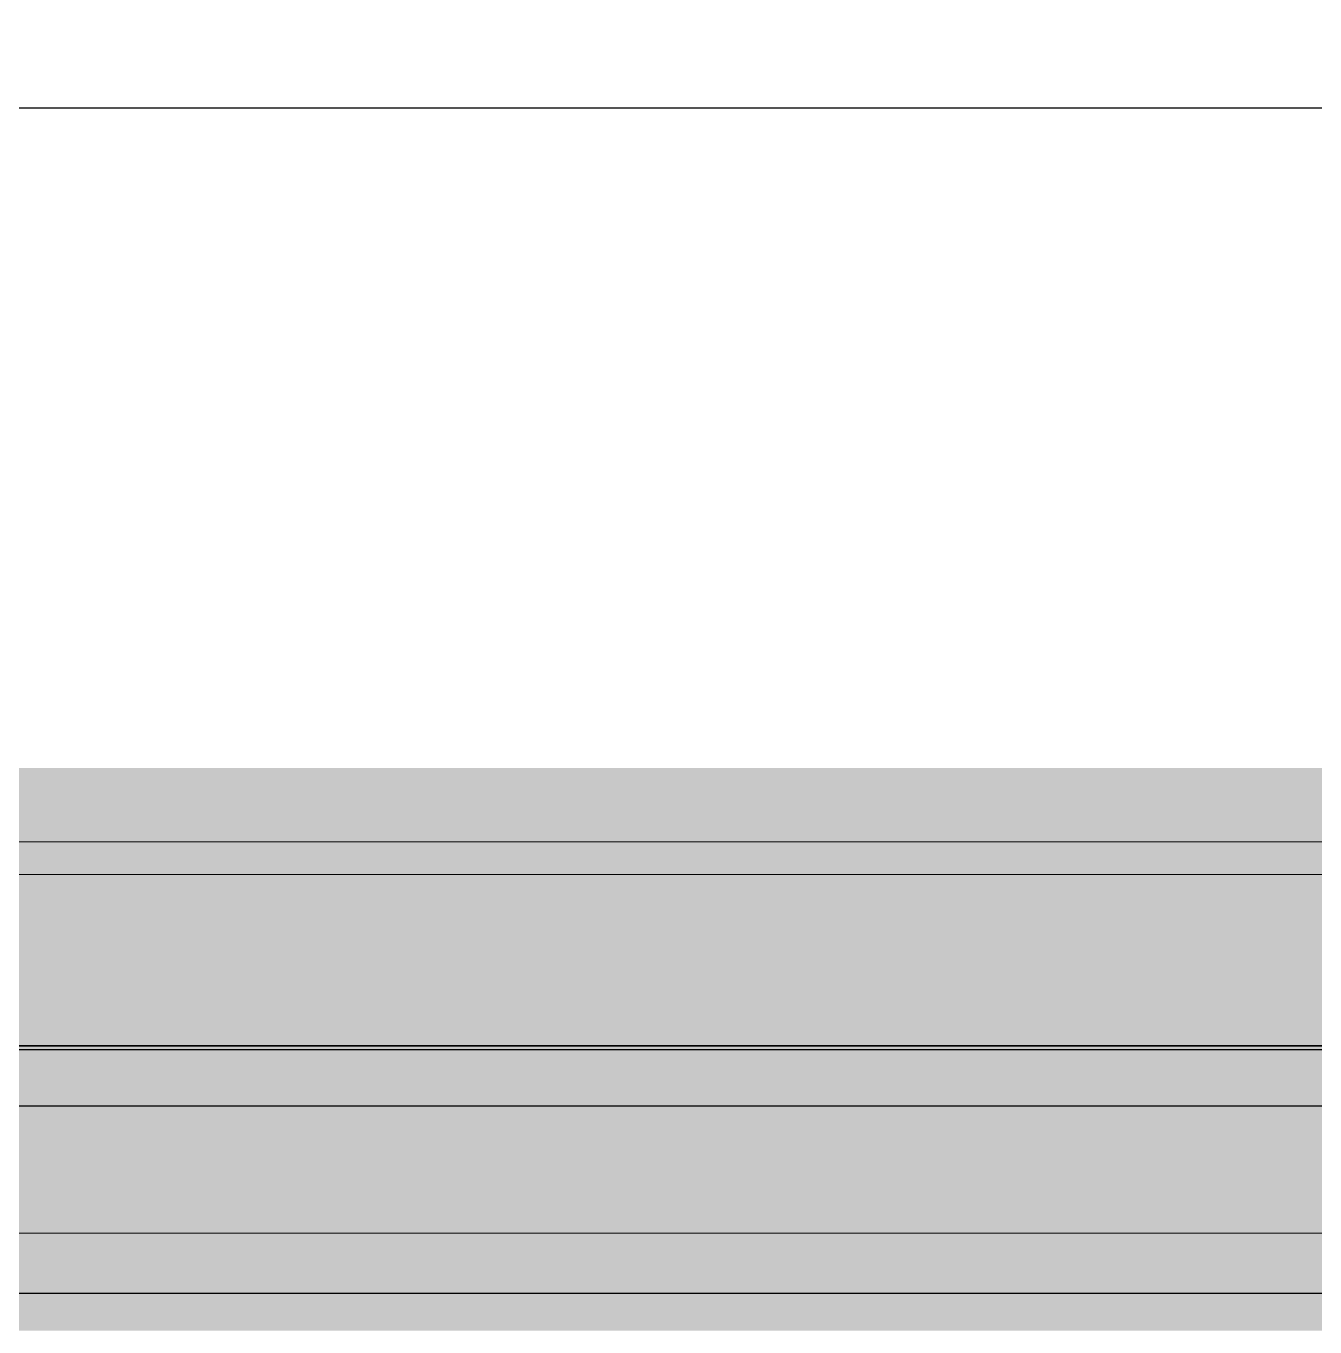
# Model space of a CAD drawing. Header units: millimetres. Extents: x 3546612 to 5615882, y 547008 to 3162891.
# Drawn here: x 5411408 to 5412096, y 2457718 to 2458411 of the extents above; entities that cross this region are included whole.
import ezdxf

# ---------------------------------------------------------------- set-up
doc = ezdxf.new("R2010")
doc.units = ezdxf.units.MM
for name, color, linetype in [('HEB-Angle joint', 1, 'Continuous'), ('HEB-Area(PC Topping)', 3, 'Continuous'), ('XR-평면도$0$A-ELEV-PATT', 9, 'Continuous')]:
    doc.layers.add(name, color=color, linetype=linetype)
for name, color, linetype, lineweight in [('XR-평면도$0$A-CNTL', 9, 'Continuous', 15), ('XR-평면도$0$A-ELEV-LIN2', 9, 'Continuous', 25), ('XR-평면도$0$A-ELEV-LIN3', 9, 'Continuous', 18)]:
    doc.layers.add(name, color=color, linetype=linetype, lineweight=lineweight)

# ---------------------------------------------------------------- blocks, each defined once
blk = doc.blocks.new('XR-평면도$0$중심선(210216)')
at = {"layer": 'XR-평면도$0$A-CNTL', "ltscale": 300}
blk.add_lwpolyline([(-10000, 119000), (186000, 119000)], dxfattribs=at)
blk = doc.blocks.new('XR-평면도$0$범퍼_1')
at = {"layer": 'XR-평면도$0$A-ELEV-PATT', "ltscale": 0.002}
h = blk.add_hatch(dxfattribs=at)
h.set_pattern_fill('AR-SAND', color=256, angle=180, style=0)
h.set_pattern_definition([(217.5, (21376290.81, -50954928.292), (1.600031296, -48.941323733), [0, -38.608, 0, -43.18, 0, -41.275]), (187.5, (21376290.81, -50954928.29), (-44.95232831, -71.68251006), [0, -20.828, 0, -34.798, 0, -13.335]), (147.5, (21376322.05, -50954928.292), (-79.099237024, -0.143718468), [0, -12.7, 0, -45.72, 0, -59.69]), (137.5, (21376322.05, -50954928.29), (-76.35564525, -22.292932326), [0, -6.35, 0, -29.972, 0, -34.29])])
edge = h.paths.add_edge_path()
edge.add_arc((-4693.67, 123.67), 8.33, 90, 180)
edge.add_line((-4702, 123.67), (-4702, 32))
edge.add_line((-4702, 32), (5694, 32))
edge.add_line((5694, 32), (5694, 123.67))
edge.add_arc((5685.67, 123.67), 8.33, 0, 90)
edge.add_line((5685.67, 132), (-4693.67, 132))
h = blk.add_hatch(dxfattribs=at)
h.set_pattern_fill('AR-HBONE', color=256, scale=0.1, angle=180, style=0)
h.set_pattern_definition([(225, (21375357.164, -50954683.464), (-1e-14, -14.3684097937), [30.48, -10.16]), (315, (21375349.98, -50954690.648), (-1e-14, -14.3684097937), [30.48, -10.16])])
h.paths.add_polyline_path([(-4702, 32), (5694, 32), (5694, 2), (-4702, 2)])
at = {"layer": 'XR-평면도$0$A-ELEV-LIN3'}
blk.add_line((-4400, 0), (4400, 0), dxfattribs=at)
at = {"layer": 'XR-평면도$0$A-ELEV-PATT'}
for p, q in [((-4693.67, 132), (5685.67, 132)), ((-4702, 32), (5694, 32))]:
    blk.add_line(p, q, dxfattribs=at)
at = {"layer": 'XR-평면도$0$A-ELEV-PATT', "ltscale": 0.002}
blk.add_lwpolyline([(5694, 52), (5696, 52), (5696, 0), (-4704, 0), (-4704, 52), (-4702, 52), (-4702, 2), (5694, 2)], close=True, dxfattribs=at)
at = {"layer": 'XR-평면도$0$A-ELEV-PATT'}
blk.add_lwpolyline([(-4702, 32), (-4702, 2), (5694, 2), (5694, 32)], dxfattribs=at)
blk = doc.blocks.new('XR-평면도$0$스크린+범퍼_기준층(210318)')
at = {"layer": 'XR-평면도$0$A-ELEV-LIN3', "linetype": 'Continuous'}
blk.add_lwpolyline([(408.75, -619.5), (408.75, -10380.5), (391.25, -10380.5), (391.25, -619.5)], dxfattribs=at)
at = {"rotation": 270}
blk.add_blockref('XR-평면도$0$범퍼_1', (500, -5004), dxfattribs=at)

msp = doc.modelspace()

# ---------------------------------------------------------------- linework, layer by layer
at = {"layer": 'HEB-Angle joint', "const_width": 300}
msp.add_lwpolyline([(5427097.77, 2494208.03), (5427097.77, 2457865.56), (5406075.04, 2457865.56), (5406075.06, 2461367.56), (5404075.04, 2461367.56), (5404075.05, 2457861.56), (5399575.05, 2457861.56), (5399575.04, 2491367.56), (5388575.04, 2491367.56), (5388575.04, 2494208.03), (5427097.77, 2494233.99)], dxfattribs=at)
at = {"layer": 'HEB-Area(PC Topping)'}
msp.add_lwpolyline([(5433125.05, 2458367.56), (5406075.06, 2458367.56), (5406075.06, 2461367.56), (5404075.05, 2461367.56), (5404075.05, 2458367.56), (5377025.06, 2458367.56), (5377025.06, 2457867.56), (5365975.05, 2457867.56), (5365975.05, 2525067.56), (5370975.05, 2525067.56), (5370975.05, 2535367.56), (5370975.05, 2535967.56), (5494175.06, 2535967.56)], dxfattribs=at)
at = {"layer": 'XR-평면도$0$A-ELEV-LIN2'}
for p, q in [((5411075.04, 2457867.56), (5421075.04, 2457867.56)), ((5411075.05, 2457867.56), (5421075.05, 2457867.56)), ((5411075.05, 2457867.56), (5421075.05, 2457867.56))]:
    msp.add_line(p, q, dxfattribs=at)
at = {"layer": 'XR-평면도$0$A-ELEV-LIN3'}
for points in [[(5363175.04, 2444567.56), (5364575.04, 2444567.56), (5364575.04, 2445467.56), (5377025.04, 2445467.56), (5377025.04, 2444867.56), (5378125.04, 2444867.56), (5378125.04, 2446367.56), (5377025.04, 2446367.56), (5377025.04, 2457867.56), (5433125.04, 2457867.56), (5433125.04, 2446367.56), (5432025.04, 2446367.56), (5432025.04, 2444867.56), (5433125.04, 2444867.56), (5433125.04, 2445467.56), (5443025.04, 2445467.56)], [(5363175.05, 2445967.56), (5363175.05, 2444567.56), (5364575.05, 2444567.56), (5364575.05, 2445467.56), (5377025.05, 2445467.56), (5377025.05, 2444867.56), (5378125.05, 2444867.56), (5378125.05, 2446367.56), (5377025.05, 2446367.56), (5377025.05, 2457867.56), (5433125.05, 2457867.56)], [(5363175.05, 2445967.56), (5363175.05, 2444567.56), (5364575.05, 2444567.56), (5364575.05, 2445467.56), (5377025.05, 2445467.56), (5377025.05, 2444867.56), (5378125.05, 2444867.56), (5378125.05, 2446367.56), (5377025.05, 2446367.56), (5377025.05, 2457867.56), (5433125.05, 2457867.56)], [(5363075.04, 2444467.56), (5364675.04, 2444467.56), (5364675.04, 2445367.56), (5376925.04, 2445367.56), (5376925.04, 2444767.56), (5378225.04, 2444767.56), (5378225.04, 2446467.56), (5377125.04, 2446467.56), (5377125.04, 2457767.56), (5433025.04, 2457767.56), (5433025.04, 2446467.56), (5431925.04, 2446467.56), (5431925.04, 2444767.56), (5433225.04, 2444767.56)], [(5363075.05, 2444467.56), (5364675.05, 2444467.56), (5364675.05, 2445367.56), (5376925.05, 2445367.56), (5376925.05, 2444767.56), (5378225.05, 2444767.56), (5378225.05, 2446467.56), (5377125.05, 2446467.56), (5377125.05, 2457767.56), (5433025.05, 2457767.56), (5433025.05, 2446467.56), (5431925.05, 2446467.56), (5431925.05, 2444767.56), (5433225.05, 2444767.56)], [(5363075.05, 2444467.56), (5364675.05, 2444467.56), (5364675.05, 2445367.56), (5376925.05, 2445367.56), (5376925.05, 2444767.56), (5378225.05, 2444767.56), (5378225.05, 2446467.56), (5377125.05, 2446467.56), (5377125.05, 2457767.56), (5433025.05, 2457767.56), (5433025.05, 2446467.56), (5431925.05, 2446467.56), (5431925.05, 2444767.56), (5433225.05, 2444767.56)]]:
    msp.add_lwpolyline(points, dxfattribs=at)

# ---------------------------------------------------------------- block references
at = {"xscale": -1, "rotation": 90}
for p in [(5410575.04, 2458367.56), (5410575.05, 2458367.56), (5410575.05, 2458367.56)]:
    msp.add_blockref('XR-평면도$0$스크린+범퍼_기준층(210318)', p, dxfattribs=at)
at = {"layer": 'XR-평면도$0$A-CNTL'}
msp.add_blockref('XR-평면도$0$중심선(210216)', (5322575.04, 2339367.56), dxfattribs=at)

doc.saveas('drawing.dxf')
